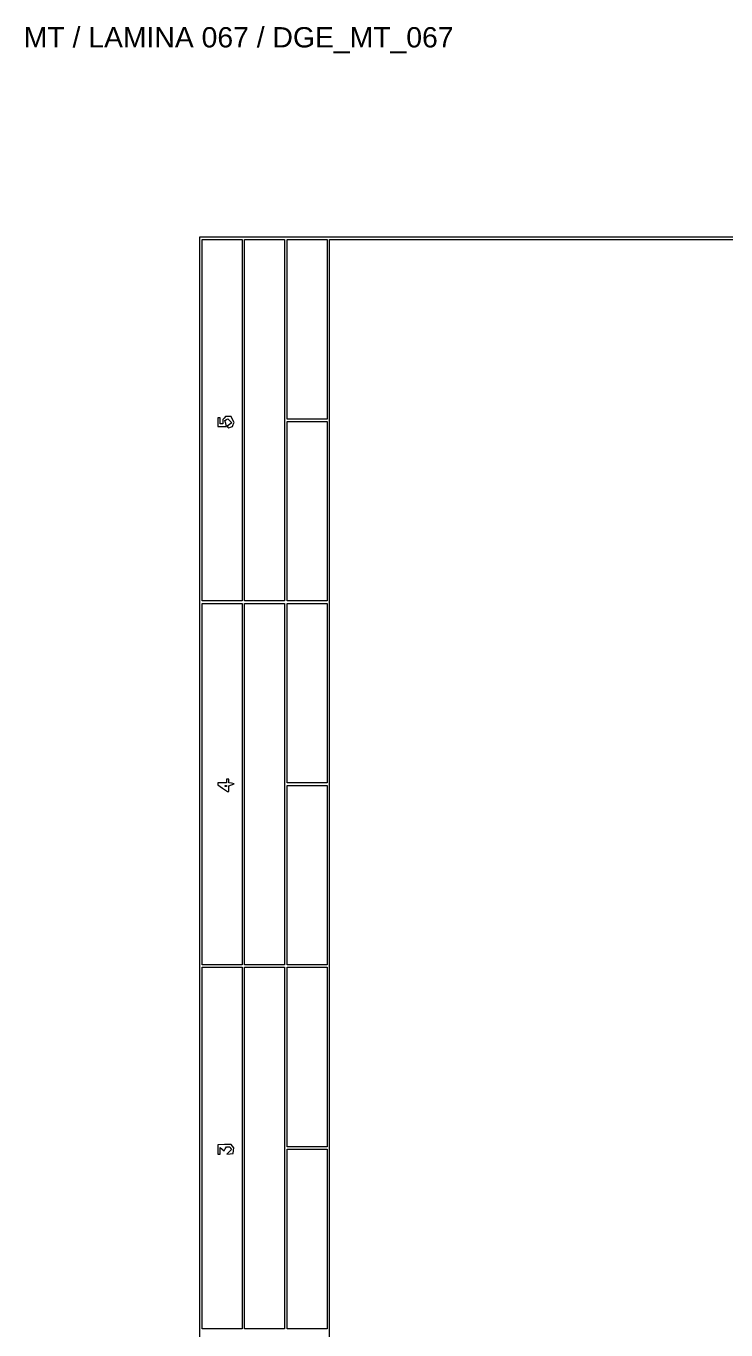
# Paper-space layout 'AN-12-DGE-067' of a CAD drawing. Header units: metres, sheet in millimetres. Extents: x 12 to 193, y 4 to 291.
# Drawn here: x 12.2 to 84.7, y 156.1 to 291.3 of the extents above; entities that cross this region are included whole.
import ezdxf

# ---------------------------------------------------------------- set-up
doc = ezdxf.new("R2010")
doc.units = ezdxf.units.M
doc.layers.add('DGE_CONTORNOS', color=7, linetype='Continuous', lineweight=0)
doc.layers.add('DGE_DATOS', color=7, linetype='Continuous', lineweight=0)
doc.styles.add('DGE_ARIAL', font='arial.ttf')

# ---------------------------------------------------------------- blocks, each defined once
blk = doc.blocks.new('LP_REF_DGE_MT_067')
at = {"layer": 'DGE_CONTORNOS'}
for points in [[(30.21, 147.41), (30.21, 25.44), (111.65, 25.44), (193.09, 25.44), (193.09, 147.41), (193.09, 269.38), (111.65, 269.38), (30.21, 269.38)], [(34.61, 250.4), (34.61, 231.68), (32.54, 231.68), (30.47, 231.68), (30.47, 250.4), (30.47, 269.13), (32.54, 269.13), (34.61, 269.13)], [(39.01, 250.4), (39.01, 231.68), (36.94, 231.68), (34.86, 231.68), (34.86, 250.4), (34.86, 269.13), (36.94, 269.13), (39.01, 269.13)], [(43.41, 259.83), (43.41, 250.53), (41.34, 250.53), (39.26, 250.53), (39.26, 259.83), (39.26, 269.13), (41.34, 269.13), (43.41, 269.13)], [(192.84, 176), (192.84, 82.87), (118.25, 82.87), (43.66, 82.87), (43.66, 176), (43.66, 269.13), (118.25, 269.13), (192.84, 269.13)], [(32.75, 250.63), (32.6, 250.48), (32.6, 250.25), (32.6, 250.03), (32.48, 250.03), (32.35, 250.03), (32.35, 250.34), (32.35, 250.65), (32.22, 250.65), (32.1, 250.65), (32.1, 250.21), (32.1, 249.77), (32.54, 249.77), (32.98, 249.77), (32.91, 250.08), (32.83, 250.38), (32.98, 250.47), (33.13, 250.56), (33.34, 250.35), (33.54, 250.14), (33.3, 249.96), (33.06, 249.78), (33.14, 249.7), (33.22, 249.62), (33.42, 249.69), (33.61, 249.77), (33.69, 249.97), (33.77, 250.17), (33.63, 250.47), (33.49, 250.78), (33.2, 250.78), (32.9, 250.78)], [(43.41, 240.98), (43.41, 231.68), (41.34, 231.68), (39.26, 231.68), (39.26, 240.98), (39.26, 250.28), (41.34, 250.28), (43.41, 250.28)], [(34.61, 212.7), (34.61, 193.97), (32.54, 193.97), (30.47, 193.97), (30.47, 212.7), (30.47, 231.43), (32.54, 231.43), (34.61, 231.43)], [(39.01, 212.7), (39.01, 193.97), (36.94, 193.97), (34.86, 193.97), (34.86, 212.7), (34.86, 231.43), (36.94, 231.43), (39.01, 231.43)], [(43.41, 222.13), (43.41, 212.83), (41.34, 212.83), (39.26, 212.83), (39.26, 222.13), (39.26, 231.43), (41.34, 231.43), (43.41, 231.43)], [(32.98, 213.01), (32.98, 212.83), (32.54, 212.83), (32.1, 212.83), (32.1, 212.73), (32.1, 212.64), (32.59, 212.29), (33.08, 211.95), (33.16, 211.95), (33.23, 211.95), (33.23, 212.24), (33.23, 212.54), (33.51, 212.64), (33.8, 212.73), (33.51, 212.79), (33.23, 212.84), (33.23, 213.02), (33.23, 213.2), (33.1, 213.2), (32.98, 213.2)], [(32.98, 212.51), (32.98, 212.45), (32.92, 212.45), (32.85, 212.45), (32.85, 212.51), (32.85, 212.57), (32.92, 212.57), (32.98, 212.57)], [(43.41, 203.27), (43.41, 193.97), (41.34, 193.97), (39.26, 193.97), (39.26, 203.27), (39.26, 212.57), (41.34, 212.57), (43.41, 212.57)], [(34.61, 175), (34.61, 156.27), (32.54, 156.27), (30.47, 156.27), (30.47, 175), (30.47, 193.72), (32.54, 193.72), (34.61, 193.72)], [(39.01, 175), (39.01, 156.27), (36.94, 156.27), (34.86, 156.27), (34.86, 175), (34.86, 193.72), (36.94, 193.72), (39.01, 193.72)], [(43.41, 184.42), (43.41, 175.12), (41.34, 175.12), (39.26, 175.12), (39.26, 184.42), (39.26, 193.72), (41.34, 193.72), (43.41, 193.72)], [(32.1, 174.85), (32.1, 174.37), (32.22, 174.37), (32.35, 174.37), (32.35, 174.7), (32.35, 175.03), (32.55, 174.86), (32.75, 174.69), (32.87, 174.91), (32.99, 175.12), (33.17, 175.12), (33.34, 175.12), (33.42, 174.99), (33.51, 174.85), (33.27, 174.6), (33.04, 174.34), (33.36, 174.39), (33.67, 174.43), (33.71, 174.72), (33.75, 175.01), (33.61, 175.19), (33.46, 175.36), (32.78, 175.35), (32.1, 175.33)], [(43.41, 165.57), (43.41, 156.27), (41.34, 156.27), (39.26, 156.27), (39.26, 165.57), (39.26, 174.87), (41.34, 174.87), (43.41, 174.87)]]:
    blk.add_lwpolyline(points, close=True, dxfattribs=at)
at = {"layer": 'DGE_DATOS', "style": 'DGE_ARIAL'}
blk.add_text('MT / LAMINA 067 / DGE_MT_067', height=2.1, dxfattribs=at).set_placement((12, 289.04))

psp = doc.layouts.new('AN-12-DGE-067')

# ---------------------------------------------------------------- block references
at = {"layer": 'DGE_DATOS'}
psp.add_blockref('LP_REF_DGE_MT_067', (0, 0), dxfattribs=at)

doc.saveas('drawing.dxf')
